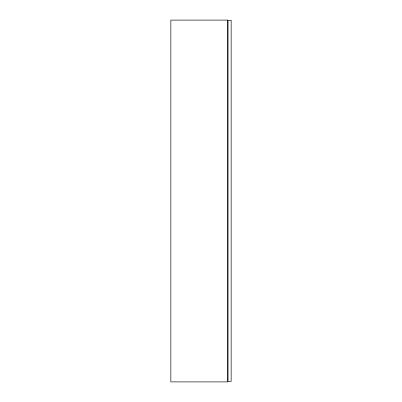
<?xml version="1.0" encoding="UTF-8"?>
<svg xmlns="http://www.w3.org/2000/svg" width="402" height="402" viewBox="0 0 402 402"><rect width="100%" height="100%" fill="white"/><g stroke="black" fill="none" stroke-linecap="round" stroke-linejoin="round"><path stroke-width="0.6" d="M227.703 20.1L170.85 20.1L170.85 381.9L227.703 381.9L227.703 20.1M231.15 20.532L228.05 20.532L228.05 381.468L231.15 381.468L231.15 20.532"/></g></svg>
